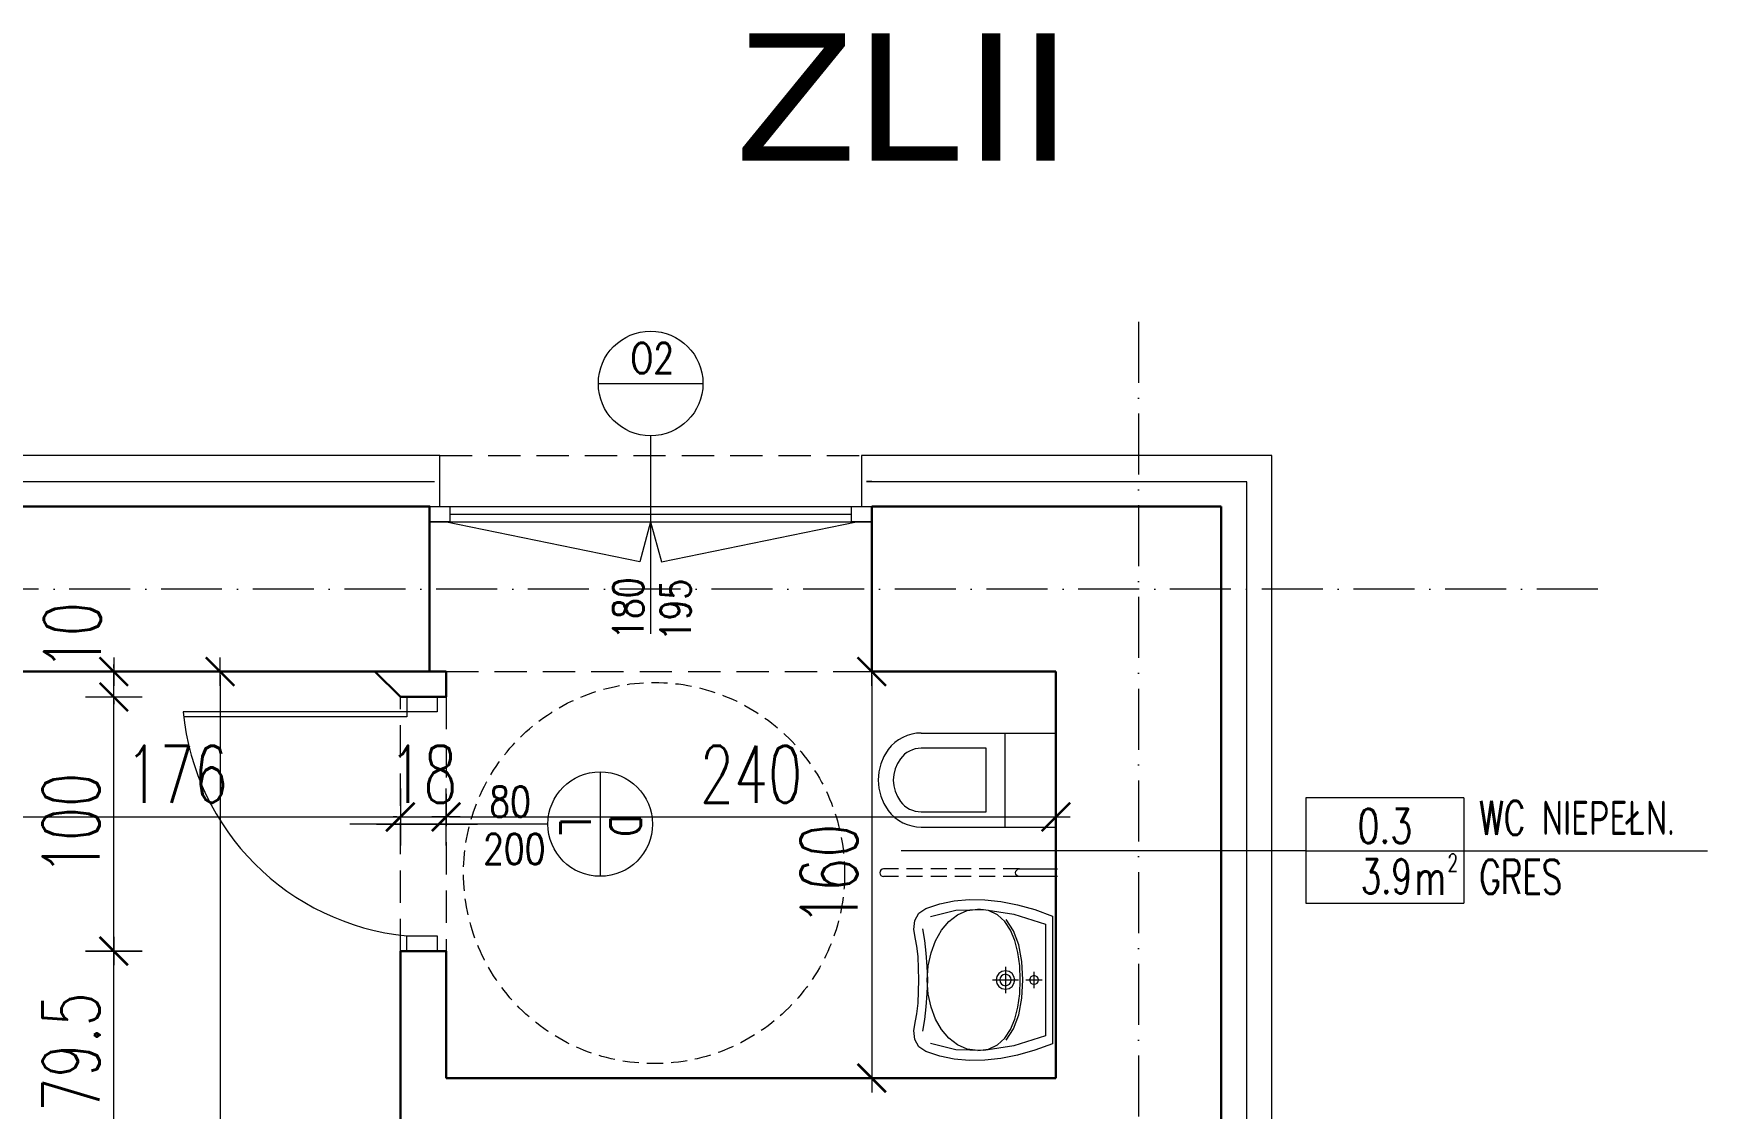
# Model space of a CAD drawing. Header units: millimetres. Extents: x -105266 to 178069, y 491 to 168574.
# Drawn here: x -43104 to -42445, y 56693 to 57116 of the extents above; entities that cross this region are included whole.
import ezdxf
from ezdxf.enums import TextEntityAlignment as Align

# ---------------------------------------------------------------- set-up
doc = ezdxf.new("R2010")
doc.units = ezdxf.units.MM
for name, pattern in [('ACAD_ISO10W100', [18, 12, -3, 0, -3]), ('DASHED', [19.05, 12.7, -6.35]), ('HIDDEN', [9.525, 6.35, -3.175])]:
    doc.linetypes.add(name, pattern=pattern)
doc.layers.get('defpoints').update_dxf_attribs({"color": 4})
for name, color, linetype, lineweight in [('A-izolacja', 4, 'BATTING', 5), ('A-murowane', 2, 'Continuous', 30), ('A-nad', 4, 'DASHED', 15), ('A-wykończenia', 6, 'Continuous', 13), ('A01_OSIE', 9, 'ACAD_ISO10W100', 9), ('A07_DRZWI_OKNA', 4, 'Continuous', 5), ('A08_OPIS DRZWI_OKIEN', 9, 'Continuous', 9), ('A09_MATERIAL', 251, 'Continuous', 0), ('A13_WYPOSAZENIE SANITARNE', 41, 'Continuous', 9), ('A16_OPIS_POM', 2, 'Continuous', 9), ('A17_OPIS_WARSTW', 32, 'Continuous', 9), ('stolarka', 1, 'Continuous', 5)]:
    doc.layers.add(name, color=color, linetype=linetype, lineweight=lineweight)
doc.styles.add('ROMANS', font='romans', dxfattribs={"width": 0.7})
doc.styles.add('TBTEXT', font='arial.ttf', dxfattribs={"width": 1.1})
doc.styles.add('WYM', font='ROMANS.SHX', dxfattribs={"width": 0.75})
doc.linetypes.add('BATTING', pattern='A,0.00254,-2.54,[134,ltypeshp.shx,S=2.54,R=0,X=-2.54,Y=0],-5.08,[134,ltypeshp.shx,S=2.54,R=180,X=2.54,Y=0],-2.54', length=10.16254)
doc.dimstyles.new('PM-100', dxfattribs={"dimscale": 2.8, "dimtxt": 8, "dimasz": 0.5, "dimexe": 0, "dimexo": 0, "dimgap": 2, "dimtad": 1, "dimdec": 1, "dimrnd": 0.1, "dimzin": 13, "dimdsep": 46, "dimtxsty": 'ROMANS', "dimblk": 'Q', "dimcen": 0, "dimse1": 1, "dimse2": 1, "dimclrd": 256, "dimclre": 251, "dimclrt": 41, "dimadec": 1, "dimazin": 0, "dimtfac": 1, "dimtdec": 1, "dimtix": 1, "dimtmove": 1, "dimatfit": 0, "dimldrblk": 'NONE', "dimfxl": 1, "dimtolj": 1, "dimtzin": 13, "dimlwd": -1, "dimlwe": 0, "dimarcsym": 0})

# ---------------------------------------------------------------- blocks, each defined once
blk = doc.blocks.new('A$C53C22F8D')
at = {"color": 0, "linetype": 'Continuous'}
for p, q in [((-18.5, -53), (-18.5, 0)), ((-18.5, 0), (18.5, 0)), ((18.5, -53), (18.5, 0)), ((-18.5, -20), (18.5, -20)), ((-12.5, -53), (-12.5, -27.5)), ((-12.5, -27.5), (12.5, -27.5)), ((12.5, -27.5), (12.5, -53)), ((-18.39, -54.88), (-18.5, -53)), ((-18.07, -56.73), (-18.39, -54.88)), ((-17.53, -58.54), (-18.07, -56.73)), ((-16.79, -60.27), (-17.53, -58.54)), ((-12.43, -54.19), (-12.5, -53)), ((-12.23, -55.35), (-12.43, -54.19)), ((-11.89, -56.49), (-12.23, -55.35)), ((-11.42, -57.58), (-11.89, -56.49)), ((-10.83, -58.61), (-11.42, -57.58)), ((-10.12, -59.57), (-10.83, -58.61)), ((10.83, -58.61), (10.12, -59.57)), ((11.42, -57.58), (10.83, -58.61)), ((11.89, -56.49), (11.42, -57.58)), ((12.23, -55.35), (11.89, -56.49)), ((12.43, -54.19), (12.23, -55.35)), ((12.5, -53), (12.43, -54.19)), ((17.53, -58.54), (16.79, -60.27)), ((18.07, -56.73), (17.53, -58.54)), ((18.39, -54.88), (18.07, -56.73)), ((18.5, -53), (18.39, -54.88)), ((-15.85, -61.9), (-16.79, -60.27)), ((-14.73, -63.41), (-15.85, -61.9)), ((-13.44, -64.79), (-14.73, -63.41)), ((-12, -66), (-13.44, -64.79)), ((-9.31, -60.43), (-10.12, -59.57)), ((-8.4, -61.2), (-9.31, -60.43)), ((-6.5, -62.4), (-8.4, -61.2)), ((-4.43, -63.28), (-6.5, -62.4)), ((-2.24, -63.82), (-4.43, -63.28)), ((0, -64), (-2.24, -63.82)), ((2.24, -63.82), (0, -64)), ((4.43, -63.28), (2.24, -63.82)), ((6.5, -62.4), (4.43, -63.28)), ((8.4, -61.2), (6.5, -62.4)), ((9.31, -60.43), (8.4, -61.2)), ((10.12, -59.57), (9.31, -60.43)), ((13.44, -64.79), (12, -66)), ((14.73, -63.41), (13.44, -64.79)), ((15.85, -61.9), (14.73, -63.41)), ((16.79, -60.27), (15.85, -61.9)), ((-9.28, -67.72), (-12, -66)), ((-6.32, -68.97), (-9.28, -67.72)), ((-3.2, -69.74), (-6.32, -68.97)), ((0, -70), (-3.2, -69.74)), ((3.2, -69.74), (0, -70)), ((6.32, -68.97), (3.2, -69.74)), ((9.28, -67.72), (6.32, -68.97)), ((12, -66), (9.28, -67.72))]:
    blk.add_line(p, q, dxfattribs=at)
blk = doc.blocks.new('A$C6A5911E1')
at = {"layer": 'stolarka'}
for p, q in [((0, -4), (174, -4)), ((0, -10), (174, -10)), ((8, -7), (166, -7))]:
    blk.add_line(p, q, dxfattribs=at)
for points in [[(0, -4), (8, -4), (8, -10), (0, -10), (0, -4)], [(166, -4), (174, -4), (174, -10), (166, -10), (166, -4)]]:
    blk.add_lwpolyline(points, dxfattribs=at)
blk = doc.blocks.new('drzwi opis')
for p, q in [((-29.32, 124.88), (29.32, 124.88)), ((0, 95.56), (0, -15.56))]:
    blk.add_line(p, q)
blk.add_circle((0, 124.88), 29.32)
at = {"style": 'ROMANS', "width": 0.7}
for tag, p in [('WDNR', (1.09, 127.47)), ('WDPPOZ', (0, 102.7))]:
    blk.add_attdef(tag, text='', height=17, dxfattribs=at).set_placement(p, align=Align.CENTER)
for tag, p in [('WDS', (-4.07, -6.01)), ('WDH', (22.49, -6.37))]:
    blk.add_attdef(tag, text='', height=17, rotation=90, dxfattribs=at).set_placement(p, align=Align.CENTER)
blk = doc.blocks.new('A$C580238C6')
for points in [[(-54.01, 0), (-54.04, -4.6), (-54.29, -9.42), (-54.72, -13.64), (-55.28, -16.46), (-56.01, -20.4), (-55.58, -23.99), (-53.97, -26.93), (-51.12, -28.88), (-45.51, -30.72), (-39.69, -31.92), (-33.64, -32.47), (-27.38, -32.39), (-20.89, -31.68), (-14.17, -30.35), (-7.2, -28.39), (0, -25.81), (0, 0), (0, 25.81), (-7.2, 28.39), (-14.17, 30.35), (-20.89, 31.68), (-27.38, 32.39), (-33.64, 32.47), (-39.69, 31.92), (-45.51, 30.72), (-51.12, 28.88), (-53.97, 26.93), (-55.58, 23.99), (-56.01, 20.4), (-55.28, 16.46), (-54.72, 13.64), (-54.29, 9.42), (-54.04, 4.6), (-54.01, 0)], [(-15.26, 0), (-15.56, -1.46), (-16.36, -2.65), (-17.56, -3.46), (-19.01, -3.75), (-20.47, -3.46), (-21.66, -2.65), (-22.47, -1.46), (-22.76, 0), (-22.47, 1.46), (-21.66, 2.65), (-20.47, 3.46), (-19.01, 3.75), (-17.56, 3.46), (-16.36, 2.65), (-15.56, 1.46), (-15.26, 0)], [(-16.71, 0), (-16.89, -0.89), (-17.39, -1.63), (-18.12, -2.12), (-19.01, -2.3), (-19.91, -2.12), (-20.64, -1.63), (-21.13, -0.89), (-21.31, 0), (-21.13, 0.89), (-20.64, 1.63), (-19.91, 2.12), (-19.01, 2.3), (-18.12, 2.12), (-17.39, 1.63), (-16.89, 0.89), (-16.71, 0)], [(-5.72, 0), (-5.86, -0.68), (-6.24, -1.24), (-6.8, -1.61), (-7.48, -1.75), (-8.16, -1.61), (-8.71, -1.24), (-9.09, -0.68), (-9.23, 0), (-9.09, 0.68), (-8.71, 1.24), (-8.16, 1.61), (-7.48, 1.75), (-6.8, 1.61), (-6.24, 1.24), (-5.86, 0.68), (-5.72, 0)]]:
    blk.add_lwpolyline(points, close=True)
for points in [[(-30.14, 28.45), (-34.42, 27.86), (-38.33, 26.18), (-41.81, 23.53), (-44.79, 20.04), (-47.22, 15.81), (-49.04, 10.99), (-50.17, 5.68), (-50.56, 0.02), (-50.17, -5.66), (-49.04, -10.98), (-47.22, -15.83), (-44.79, -20.09), (-41.81, -23.61), (-38.33, -26.29), (-34.42, -27.99), (-30.14, -28.58)], [(-49.28, -25.67), (-38.98, -28.14), (-27.74, -28.45), (-15.65, -26.59), (-2.8, -22.51), (-2.8, 0), (-2.8, 22.51), (-15.65, 26.59), (-27.74, 28.45), (-38.98, 28.14), (-49.28, 25.67)], [(-30.14, 28.45), (-25.83, 27.86), (-22.22, 26.17), (-19.26, 23.51), (-16.92, 20), (-15.17, 15.76), (-13.96, 10.92), (-13.26, 5.6), (-13.04, -0.07), (-13.26, -5.74), (-13.96, -11.05), (-15.17, -15.89), (-16.92, -20.13), (-19.26, -23.64), (-22.22, -26.3), (-25.83, -27.99), (-30.14, -28.58)], [(-52.51, -20.64), (-51.63, -15.94), (-51.08, -10.86), (-50.74, -5.51), (-50.52, -0.02), (-50.74, 5.48), (-51.08, 10.83), (-51.63, 15.91), (-52.51, 20.61)], [(-18.74, 24.26), (-15.71, 19.75), (-13.63, 14.01), (-12.42, 7.31), (-12.04, -0.07), (-12.42, -7.44), (-13.63, -14.14), (-15.71, -19.88), (-18.74, -24.39)], [(-24.26, 0), (-13.76, 0)], [(-19.01, -5.34), (-19.01, 5.34)], [(-10.73, 0), (-4.22, 0)], [(-7.48, 3.25), (-7.48, -3.25)]]:
    blk.add_lwpolyline(points)
at = {"const_width": 0.282}
for points in [[(-21.39, 0.07), (-21.39, 0.07)], [(-20.35, 0.13), (-20.35, 0.13)]]:
    blk.add_lwpolyline(points, dxfattribs=at)
blk = doc.blocks.new('A$C511E121E')
at = {"rotation": 90}
blk.add_blockref('A$C580238C6', (32.47, 56.01), dxfattribs=at)
blk = doc.blocks.new('A$C29DB560A')
at = {"layer": 'A13_WYPOSAZENIE SANITARNE', "linetype": 'HIDDEN'}
for p, q in [((0, 55), (0, 1.5)), ((3, 55), (3, 1.5))]:
    blk.add_line(p, q, dxfattribs=at)
at = {"layer": 'A13_WYPOSAZENIE SANITARNE'}
blk.add_lwpolyline([(3, 70), (3, 55, -1), (0, 55, 0.366548)], format="xyb", dxfattribs=at)
blk.add_lwpolyline([(0, 55), (0, 70)], dxfattribs=at)
blk.add_arc((1.5, 1.5), 1.5, 180, 0, dxfattribs=at)
blk = doc.blocks.new('A$C59B71B44')
at = {"layer": 'A07_DRZWI_OKNA', "color": 0, "linetype": 'ByBlock'}
for p, q in [((-15.48, 100.16), (-15.48, 92.16)), ((-3.48, 94.16), (-103.48, 94.16)), ((-15.48, 92.16), (-103.26, 92.16)), ((-27.43, 50), (12.39, 50))]:
    blk.add_line(p, q, dxfattribs=at)
blk.add_lwpolyline([(-15.48, 100.16), (-3.48, 100.16), (-3.48, 94.16)], dxfattribs=at)
blk.add_lwpolyline([(-15.48, 6), (-3.48, 6), (-3.48, 0), (-15.48, 0)], close=True, dxfattribs=at)
blk.add_arc((-5.85, 103.61), 98.09, 185.53384, 264.36532, dxfattribs=at)
blk = doc.blocks.new('opis-pomieszczenie')
for p, q in [((0, 21.79), (0, -21.42)), ((-64.77, 0), (99.88, 0))]:
    blk.add_line(p, q)
blk.add_lwpolyline([(0, 21.79), (-64.77, 21.79), (-64.77, -21.42), (0, -21.42)])
at = {"style": 'ROMANS', "width": 0.7}
for s, height, p in [('2', 7.15, (-4.55, -8.35)), ('m', 14.3, (-13.79, -17.95))]:
    blk.add_text(s, height=height, dxfattribs=at).set_placement(p, align=Align.CENTER)
blk.add_attdef('NR', text='', height=14.3, dxfattribs=at).set_placement((-32.39, 2.83), align=Align.CENTER)
for tag, p in [('POMIESZCZENIE', (6.3, 3.88)), ('POS', (6.3, -17.57))]:
    blk.add_attdef(tag, p, '', height=14.3, dxfattribs=at)
blk.add_attdef('POW', text='', height=14.3, dxfattribs=at).set_placement((-27, -17.41), align=Align.RIGHT)
blk = doc.blocks.new('Q')
for p, q in [((0, 8), (0, -8)), ((-4, 0), (4, 0))]:
    blk.add_line(p, q)
at = {"const_width": 0.7}
blk.add_lwpolyline([(4, 4), (-4, -4)], dxfattribs=at)
blk = doc.blocks.new('*D155')
at = {"layer": 'A17_OPIS_WARSTW', "transparency": 16777216}
blk.add_line((-43134.31, 56807.94), (-42961.11, 56807.94), dxfattribs=at)
at = {"layer": 'defpoints', "color": 0, "transparency": 16777216}
for p in [(-42959.71, 56807.94), (-42959.71, 56732.61), (-43135.71, 56710.61)]:
    blk.add_point(p, dxfattribs=at)
at = {"layer": 'A17_OPIS_WARSTW', "transparency": 16777216, "xscale": 1.399999999999999, "yscale": 1.399999999999999, "zscale": 1.399999999999999, "rotation": 180}
blk.add_blockref('Q', (-43135.71, 56807.94), dxfattribs=at)
at = {"layer": 'A17_OPIS_WARSTW', "transparency": 16777216, "xscale": 1.399999999999999, "yscale": 1.399999999999999, "zscale": 1.399999999999999}
blk.add_blockref('Q', (-42959.71, 56807.94), dxfattribs=at)
at = {"layer": 'A17_OPIS_WARSTW', "color": 41, "transparency": 16777216, "insert": (-43047.71, 56824.74), "char_height": 22.4, "attachment_point": 5, "style": 'ROMANS'}
blk.add_mtext('\\A1;176', dxfattribs=at)
blk = doc.blocks.new('_None')
blk = doc.blocks.new('*D208')
at = {"layer": 'A17_OPIS_WARSTW', "ltscale": 0.9, "transparency": 16777216}
blk.add_line((-43072.49, 56677.04), (-43072.49, 56753.74), dxfattribs=at)
at = {"layer": 'defpoints', "color": 0, "ltscale": 0.9, "transparency": 16777216}
for p in [(-43072.49, 56755.14), (-43035.24, 56755.14), (-43035.24, 56675.64)]:
    blk.add_point(p, dxfattribs=at)
at = {"layer": 'A17_OPIS_WARSTW', "ltscale": 0.9, "transparency": 16777216, "xscale": 1.399999999999999, "yscale": 1.399999999999999, "zscale": 1.399999999999999}
for p, rotation in [((-43072.49, 56755.14), 90), ((-43072.49, 56675.64), 270)]:
    blk.add_blockref('Q', p, dxfattribs=dict(at, rotation=rotation))
at = {"layer": 'A17_OPIS_WARSTW', "color": 41, "ltscale": 0.9, "transparency": 16777216, "insert": (-43089.29, 56715.39), "char_height": 22.4, "attachment_point": 5, "rotation": 90, "style": 'ROMANS'}
blk.add_mtext('\\A1;79.5', dxfattribs=at)
blk = doc.blocks.new('*D209')
at = {"layer": 'A17_OPIS_WARSTW', "ltscale": 0.9, "transparency": 16777216}
blk.add_line((-43072.49, 56756.54), (-43072.49, 56853.74), dxfattribs=at)
at = {"layer": 'defpoints', "color": 0, "ltscale": 0.9, "transparency": 16777216}
for p in [(-43072.49, 56855.14), (-43035.24, 56855.14), (-43035.24, 56755.14)]:
    blk.add_point(p, dxfattribs=at)
at = {"layer": 'A17_OPIS_WARSTW', "ltscale": 0.9, "transparency": 16777216, "xscale": 1.399999999999999, "yscale": 1.399999999999999, "zscale": 1.399999999999999}
for p, rotation in [((-43072.49, 56855.14), 90), ((-43072.49, 56755.14), 270)]:
    blk.add_blockref('Q', p, dxfattribs=dict(at, rotation=rotation))
at = {"layer": 'A17_OPIS_WARSTW', "color": 41, "ltscale": 0.9, "transparency": 16777216, "insert": (-43089.29, 56805.14), "char_height": 22.4, "attachment_point": 5, "rotation": 90, "style": 'ROMANS'}
blk.add_mtext('\\A1;100', dxfattribs=at)
blk = doc.blocks.new('*D210')
at = {"layer": 'A17_OPIS_WARSTW', "ltscale": 0.9, "transparency": 16777216}
for p, q in [((-43072.49, 56866.54), (-43072.49, 56867.94)), ((-43072.49, 56855.14), (-43072.49, 56865.14)), ((-43072.49, 56853.74), (-43072.49, 56852.34))]:
    blk.add_line(p, q, dxfattribs=at)
at = {"layer": 'defpoints', "color": 0, "ltscale": 0.9, "transparency": 16777216}
for p in [(-43072.49, 56865.14), (-43045.24, 56865.14), (-43035.24, 56855.14)]:
    blk.add_point(p, dxfattribs=at)
at = {"layer": 'A17_OPIS_WARSTW', "ltscale": 0.9, "transparency": 16777216, "xscale": 1.399999999999999, "yscale": 1.399999999999999, "zscale": 1.399999999999999}
for p, rotation in [((-43072.49, 56865.14), 270), ((-43072.49, 56855.14), 90)]:
    blk.add_blockref('Q', p, dxfattribs=dict(at, rotation=rotation))
at = {"layer": 'A17_OPIS_WARSTW', "color": 41, "ltscale": 0.9, "transparency": 16777216, "insert": (-43088.77, 56879.05), "char_height": 22.4, "attachment_point": 5, "rotation": 90, "style": 'ROMANS'}
blk.add_mtext('\\A1;10', dxfattribs=at)
blk = doc.blocks.new('*D383')
at = {"layer": 'A17_OPIS_WARSTW', "ltscale": 0.9, "transparency": 16777216}
blk.add_line((-42774.21, 56863.74), (-42774.21, 56706.54), dxfattribs=at)
at = {"layer": 'defpoints', "color": 0, "ltscale": 0.9, "transparency": 16777216}
for p in [(-42774.21, 56865.14), (-42774.21, 56705.14), (-42774.21, 56705.14)]:
    blk.add_point(p, dxfattribs=at)
at = {"layer": 'A17_OPIS_WARSTW', "ltscale": 0.9, "transparency": 16777216, "xscale": 1.399999999999999, "yscale": 1.399999999999999, "zscale": 1.399999999999999}
for p, rotation in [((-42774.21, 56865.14), 90), ((-42774.21, 56705.14), 270)]:
    blk.add_blockref('Q', p, dxfattribs=dict(at, rotation=rotation))
at = {"layer": 'A17_OPIS_WARSTW', "color": 41, "ltscale": 0.9, "transparency": 16777216, "insert": (-42791.01, 56785.14), "char_height": 22.4, "attachment_point": 5, "rotation": 90, "style": 'ROMANS'}
blk.add_mtext('\\A1;160', dxfattribs=at)
blk = doc.blocks.new('*D384')
at = {"layer": 'A17_OPIS_WARSTW', "ltscale": 0.9, "transparency": 16777216}
for p, q in [((-42961.11, 56807.94), (-42962.51, 56807.94)), ((-42959.71, 56807.94), (-42941.71, 56807.94)), ((-42940.31, 56807.94), (-42938.91, 56807.94))]:
    blk.add_line(p, q, dxfattribs=at)
at = {"layer": 'defpoints', "color": 0, "ltscale": 0.9, "transparency": 16777216}
for p in [(-42959.71, 56807.94), (-42941.71, 56807.94), (-42941.71, 56807.94)]:
    blk.add_point(p, dxfattribs=at)
at = {"layer": 'A17_OPIS_WARSTW', "ltscale": 0.9, "transparency": 16777216, "xscale": 1.399999999999999, "yscale": 1.399999999999999, "zscale": 1.399999999999999}
blk.add_blockref('Q', (-42959.71, 56807.94), dxfattribs=at)
at = {"layer": 'A17_OPIS_WARSTW', "ltscale": 0.9, "transparency": 16777216, "xscale": 1.399999999999999, "yscale": 1.399999999999999, "zscale": 1.399999999999999, "rotation": 180}
blk.add_blockref('Q', (-42941.71, 56807.94), dxfattribs=at)
at = {"layer": 'A17_OPIS_WARSTW', "color": 41, "ltscale": 0.9, "transparency": 16777216, "insert": (-42950.71, 56824.74), "char_height": 22.4, "attachment_point": 5, "style": 'ROMANS'}
blk.add_mtext('\\A1;18', dxfattribs=at)
blk = doc.blocks.new('*D385')
at = {"layer": 'A17_OPIS_WARSTW', "ltscale": 0.9, "transparency": 16777216}
blk.add_line((-42940.31, 56807.94), (-42703.11, 56807.94), dxfattribs=at)
at = {"layer": 'defpoints', "color": 0, "ltscale": 0.9, "transparency": 16777216}
for p in [(-42941.71, 56807.94), (-42701.71, 56807.94), (-42701.71, 56807.94)]:
    blk.add_point(p, dxfattribs=at)
at = {"layer": 'A17_OPIS_WARSTW', "ltscale": 0.9, "transparency": 16777216, "xscale": 1.399999999999999, "yscale": 1.399999999999999, "zscale": 1.399999999999999, "rotation": 180}
blk.add_blockref('Q', (-42941.71, 56807.94), dxfattribs=at)
at = {"layer": 'A17_OPIS_WARSTW', "ltscale": 0.9, "transparency": 16777216, "xscale": 1.399999999999999, "yscale": 1.399999999999999, "zscale": 1.399999999999999}
blk.add_blockref('Q', (-42701.71, 56807.94), dxfattribs=at)
at = {"layer": 'A17_OPIS_WARSTW', "color": 41, "ltscale": 0.9, "transparency": 16777216, "insert": (-42821.71, 56824.74), "char_height": 22.4, "attachment_point": 5, "style": 'ROMANS'}
blk.add_mtext('\\A1;240', dxfattribs=at)
blk = doc.blocks.new('*D221')
at = {"layer": 'A17_OPIS_WARSTW', "ltscale": 0.9, "transparency": 16777216}
blk.add_line((-43030.64, 56863.74), (-43030.64, 56181.04), dxfattribs=at)
at = {"layer": 'defpoints', "color": 0, "ltscale": 0.9, "transparency": 16777216}
for p in [(-43206.64, 56865.14), (-43206.64, 56179.64), (-43030.64, 56179.64)]:
    blk.add_point(p, dxfattribs=at)
at = {"layer": 'A17_OPIS_WARSTW', "ltscale": 0.9, "transparency": 16777216, "xscale": 1.399999999999999, "yscale": 1.399999999999999, "zscale": 1.399999999999999}
for p, rotation in [((-43030.64, 56865.14), 90), ((-43030.64, 56179.64), 270)]:
    blk.add_blockref('Q', p, dxfattribs=dict(at, rotation=rotation))
at = {"layer": 'A17_OPIS_WARSTW', "color": 41, "ltscale": 0.9, "transparency": 16777216, "insert": (-43047.44, 56522.39), "char_height": 22.4, "attachment_point": 5, "rotation": 90, "style": 'ROMANS'}
blk.add_mtext('\\A1;685.5', dxfattribs=at)

msp = doc.modelspace()

# ---------------------------------------------------------------- linework, layer by layer
at = {"layer": 'A-izolacja', "ltscale": 0.9}
for p, q in [((-42946.21, 56939.86), (-43149.71, 56939.86)), ((-42626.52, 56939.86), (-42776.21, 56939.86)), ((-42626.52, 55769.91), (-42626.52, 56939.86))]:
    msp.add_line(p, q, dxfattribs=at)
at = {"layer": 'A-murowane'}
for p, q in [((-42774.21, 56930.14), (-42636.71, 56930.14)), ((-42774.21, 56865.14), (-42774.21, 56930.14)), ((-42636.71, 56930.14), (-42636.71, 55779.64)), ((-42701.71, 56865.14), (-42774.21, 56865.14)), ((-42701.71, 56865.14), (-42701.71, 56705.14)), ((-42959.71, 56755.14), (-42959.71, 56675.64)), ((-42959.71, 56755.14), (-42941.71, 56755.14)), ((-42941.71, 56705.14), (-42941.71, 56755.14)), ((-42701.71, 56705.14), (-42941.71, 56705.14))]:
    msp.add_line(p, q, dxfattribs=at)
for points in [[(-43137.71, 56865.14), (-42948.21, 56865.14), (-43147.71, 56865.14), (-43147.71, 56930.14), (-42948.21, 56930.14), (-42948.21, 56865.14)], [(-42969.71, 56865.14), (-42959.71, 56855.14), (-42941.71, 56855.14), (-42941.71, 56865.14), (-42948.21, 56865.14)]]:
    msp.add_lwpolyline(points, dxfattribs=at)
at = {"layer": 'A-nad'}
for p, q in [((-42944.21, 56950.14), (-42778.21, 56950.14)), ((-42776.21, 56940.14), (-42774.21, 56940.14)), ((-42941.71, 56865.14), (-42774.21, 56865.14)), ((-42959.71, 56755.14), (-42959.71, 56855.14)), ((-42941.71, 56855.14), (-42941.71, 56755.14))]:
    msp.add_line(p, q, dxfattribs=at)
at = {"layer": 'A-wykończenia'}
for points in [[(-42944.21, 56930.14), (-42944.21, 56950.14), (-43151.71, 56950.14), (-43151.71, 56928.14)], [(-42774.71, 55779.64), (-42774.71, 55759.64), (-42616.71, 55759.64), (-42616.71, 56950.14), (-42778.21, 56950.14), (-42778.21, 56930.14)]]:
    msp.add_lwpolyline(points, dxfattribs=at)
at = {"layer": 'A01_OSIE', "ltscale": 2}
for p, q in [((-42669.21, 57002.81), (-42669.21, 55668.76)), ((-42488.41, 56897.64), (-44941.71, 56897.64))]:
    msp.add_line(p, q, dxfattribs=at)
at = {"layer": 'A08_OPIS DRZWI_OKIEN'}
for points in [[(-42861.21, 56924.14), (-42865.49, 56908.32), (-42942.21, 56924.14)], [(-42861.21, 56924.14), (-42856.92, 56908.32), (-42780.21, 56924.14)]]:
    msp.add_lwpolyline(points, dxfattribs=at)
at = {"layer": 'A13_WYPOSAZENIE SANITARNE', "linetype": 'HIDDEN'}
msp.add_circle((-42859.86, 56785.86), 75, dxfattribs=at)
at = {"layer": 'A16_OPIS_POM'}
msp.add_line((-42603.33, 56794.53), (-42762.6, 56794.53), dxfattribs=at)

# ---------------------------------------------------------------- block references
at = {"layer": 'A-murowane'}
msp.add_blockref('A$C6A5911E1', (-42948.21, 56934.14), dxfattribs=at)
at = {"layer": 'A07_DRZWI_OKNA'}
msp.add_blockref('A$C59B71B44', (-42941.71, 56755.14), dxfattribs=at)
at = {"layer": 'A08_OPIS DRZWI_OKIEN'}
ref = msp.add_blockref('drzwi opis', (-42861.21, 56890.87), dxfattribs=dict(at, xscale=0.702000000001135, yscale=0.702000000001135, zscale=0.702000000001135))
ref.add_attrib('WDNR', 'O2', dxfattribs={"layer": '0', "height": 11.934, "style": 'WYM', "width": 0.8}).set_placement((-42860.56, 56982.56), align=Align.CENTER)
ref.add_attrib('WDS', '180', dxfattribs={"layer": '0', "height": 11.934, "rotation": 90, "style": 'WYM', "width": 0.8}).set_placement((-42864.07, 56889.93), align=Align.CENTER)
ref.add_attrib('WDH', '195', dxfattribs={"layer": '0', "height": 11.934, "rotation": 90, "style": 'WYM', "width": 0.8}).set_placement((-42845.42, 56889.36), align=Align.CENTER)
ref = msp.add_blockref('drzwi opis', (-42968.73, 56805.14), dxfattribs=dict(at, xscale=0.702000000001135, yscale=0.702000000001135, zscale=0.702000000001135, rotation=270))
ref.add_attrib('WDNR', 'D', dxfattribs={"layer": '0', "height": 11.93, "rotation": 270, "style": 'WYM', "width": 0.8}).set_placement((-42877.04, 56804.49), align=Align.CENTER)
ref.add_attrib('WDPPOZ', 'L', dxfattribs={"layer": '0', "height": 11.93, "rotation": 270, "style": 'WYM', "width": 0.8}).set_placement((-42896.63, 56804.23), align=Align.CENTER)
ref.add_attrib('WDS', '80', dxfattribs={"layer": '0', "height": 11.934, "style": 'WYM', "width": 0.8}).set_placement((-42916.54, 56808), align=Align.CENTER)
ref.add_attrib('WDH', '200', dxfattribs={"layer": '0', "height": 11.934, "style": 'WYM', "width": 0.8}).set_placement((-42914.88, 56789.35), align=Align.CENTER)
at = {"layer": 'A13_WYPOSAZENIE SANITARNE', "extrusion": (0, 0, -1), "zscale": -1, "rotation": 90.00000000000001}
msp.add_blockref('A$C53C22F8D', (42701.71, 56822.46), dxfattribs=at)
at = {"layer": 'A13_WYPOSAZENIE SANITARNE', "extrusion": (0, 0, -1), "xscale": -1, "zscale": -1, "rotation": 90.00000000000017}
msp.add_blockref('A$C29DB560A', (42771.06, 56787.46), dxfattribs=at)
at = {"layer": 'A13_WYPOSAZENIE SANITARNE', "xscale": -0.9750000000000001, "yscale": 0.9750000000000001, "zscale": 0.9750000000000001, "rotation": 270}
msp.add_blockref('A$C511E121E', (-42757.65, 56712.1), dxfattribs=at)
at = {"layer": 'A16_OPIS_POM'}
ref = msp.add_blockref('opis-pomieszczenie', (-42541.15, 56794.53), dxfattribs=dict(at, xscale=0.9600000000064028, yscale=0.9600000000064028, zscale=0.9600000000064028))
ref.add_attrib('NR', '0.3', dxfattribs={"layer": '0', "height": 13.44, "style": 'ROMANS', "width": 0.75}).set_placement((-42572.24, 56797.67), align=Align.CENTER)
ref.add_attrib('POMIESZCZENIE', 'WC NIEPEŁN.', (-42535.1, 56800.83), dxfattribs={"layer": '0', "height": 13.44, "style": 'ROMANS', "width": 0.7})
ref.add_attrib('POS', 'GRES', (-42535.1, 56777.66), dxfattribs={"layer": '0', "height": 13.44, "style": 'ROMANS', "width": 0.7})
ref.add_attrib('POW', '3.9', dxfattribs={"layer": '0', "height": 13.44, "style": 'ROMANS', "width": 0.7}).set_placement((-42561.59, 56777.82), align=Align.RIGHT)

# ---------------------------------------------------------------- texts
at = {"layer": 'A09_MATERIAL', "style": 'TBTEXT', "width": 1.1}
msp.add_text('ZLII', height=50, dxfattribs=at).set_placement((-42827.5, 57066.29))

# ---------------------------------------------------------------- dimensions: what is measured, and where the dimension line sits
at = {"layer": 'A17_OPIS_WARSTW', "ltscale": 0.9}
dim = msp.add_linear_dim(base=(-43072.49, 56865.14), p1=(-43035.24, 56855.14), p2=(-43045.24, 56865.14), angle=90, dimstyle='PM-100', dxfattribs=at)
dim.commit()
dim.dimension.update_dxf_attribs({"geometry": '*D210', "text_midpoint": (-43071.97, 56879.05), "dimtype": 160})
for base, p1, p2, picture, middle in [((-43030.64, 56179.64), (-43206.64, 56865.14), (-43206.64, 56179.64), '*D221', (-43047.44, 56522.39)), ((-42774.21, 56705.14), (-42774.21, 56865.14), (-42774.21, 56705.14), '*D383', (-42791.01, 56785.14)), ((-43072.49, 56855.14), (-43035.24, 56755.14), (-43035.24, 56855.14), '*D209', (-43089.29, 56805.14)), ((-43072.49, 56755.14), (-43035.24, 56675.64), (-43035.24, 56755.14), '*D208', (-43089.29, 56715.39))]:
    dim = msp.add_linear_dim(base=base, p1=p1, p2=p2, angle=90, dimstyle='PM-100', dxfattribs=at)
    dim.commit()
    dim.dimension.update_dxf_attribs({"geometry": picture, "text_midpoint": middle})
at = {"layer": 'A17_OPIS_WARSTW'}
dim = msp.add_linear_dim(base=(-42959.71, 56807.94), p1=(-43135.71, 56710.61), p2=(-42959.71, 56732.61), dimstyle='PM-100', dxfattribs=at)
dim.commit()
dim.dimension.update_dxf_attribs({"geometry": '*D155', "text_midpoint": (-43047.71, 56824.74)})
at = {"layer": 'A17_OPIS_WARSTW', "ltscale": 0.9}
for base, p1, p2, picture, middle in [((-42941.71, 56807.94), (-42959.71, 56807.94), (-42941.71, 56807.94), '*D384', (-42950.71, 56824.74)), ((-42701.71, 56807.94), (-42941.71, 56807.94), (-42701.71, 56807.94), '*D385', (-42821.71, 56824.74))]:
    dim = msp.add_linear_dim(base=base, p1=p1, p2=p2, dimstyle='PM-100', dxfattribs=at)
    dim.commit()
    dim.dimension.update_dxf_attribs({"geometry": picture, "text_midpoint": middle})

doc.saveas('drawing.dxf')
